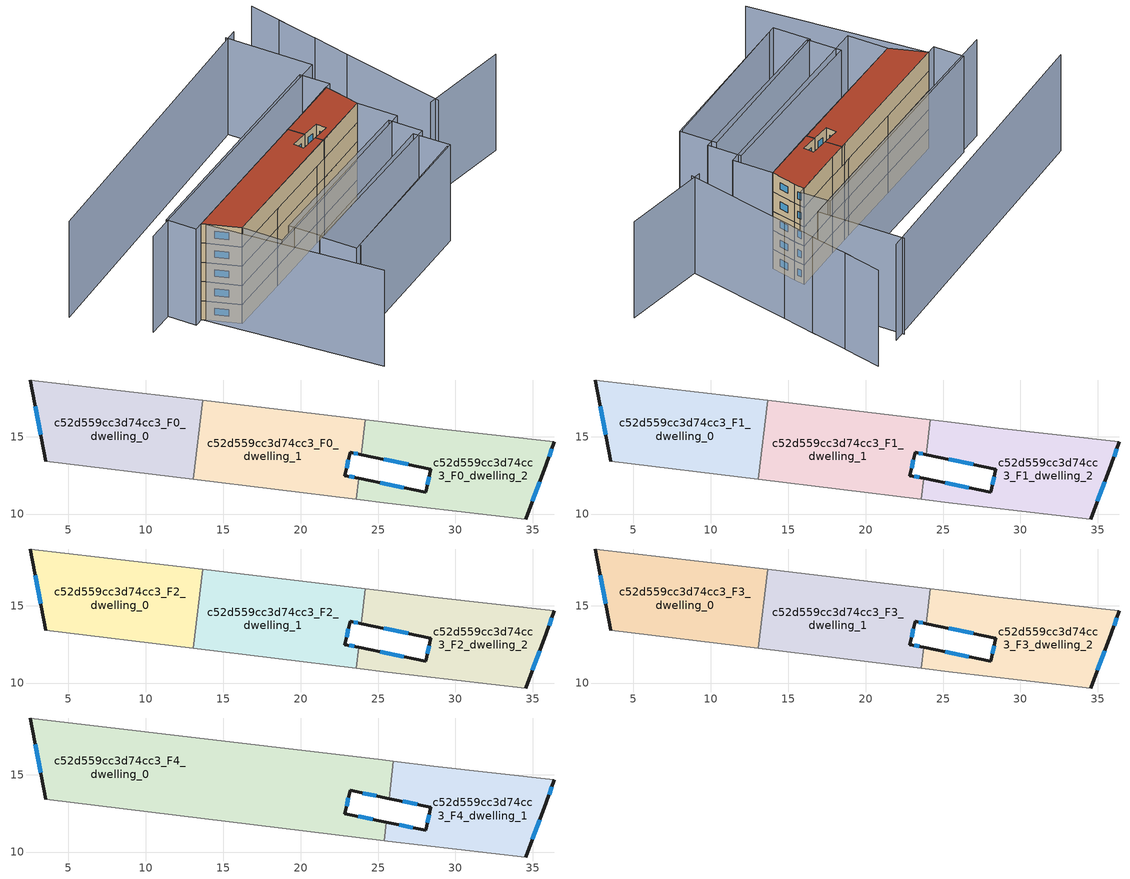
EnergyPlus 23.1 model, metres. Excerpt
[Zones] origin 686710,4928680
c52d559cc3d74cc3_F0_dwelling_0
 floor ground (EU_floor_Construction): 13.67,17.34 13.07,12.25 3.54,13.41 2.52,18.66 z0
 wall outside (EU_wall_Construction): 2.52,18.66 3.54,13.41 z0:3
 wall adiabatic (EU_wall_Construction): 3.54,13.41 13.07,12.25 / 13.67,17.34 2.52,18.66 z0:3
 wall to c52d559cc3d74cc3_F0_dwelling_1 (EU_wall_Construction): 13.07,12.25 13.67,17.34 z0:3
 window (EU_Window_Construction): 2.85,16.95 3.21,15.12 z0.98:2.02
c52d559cc3d74cc3_F0_dwelling_1
 floor ground (EU_floor_Construction): 24.19,16.09 23.92,13.83 23.21,13.98 22.85,12.49 23.74,12.31 23.59,10.96 13.07,12.25 13.67,17.34 z0
 wall outside (EU_wall_Construction): 23.74,12.31 22.85,12.49 23.21,13.98 23.92,13.83 z0:3
 wall adiabatic (EU_wall_Construction): 13.07,12.25 23.59,10.96 / 24.19,16.09 13.67,17.34 z0:3
 wall to c52d559cc3d74cc3_F0_dwelling_2 (EU_wall_Construction): 23.92,13.83 24.19,16.09 / 23.59,10.96 23.74,12.31 z0:3
 window (EU_Window_Construction): 23.44,13.93 23.69,13.88 / 22.97,12.98 23.09,13.5 / 23.45,12.37 23.14,12.43 z0.98:2.02
c52d559cc3d74cc3_F0_dwelling_2
 floor ground (EU_floor_Construction): 36.4,14.68 35.88,13.23 34.54,9.68 25.64,10.71 23.59,10.96 23.74,12.31 28.09,11.4 28.4,12.9 23.92,13.83 24.19,16.09 25.28,15.96 28.59,15.53 z0
 wall outside (EU_wall_Construction): 34.54,9.68 35.88,13.23 36.4,14.68 / 23.92,13.83 28.4,12.9 28.09,11.4 23.74,12.31 z0:3
 wall adiabatic (EU_wall_Construction): 23.59,10.96 25.64,10.71 34.54,9.68 / 36.4,14.68 28.59,15.53 25.28,15.96 24.19,16.09 z0:3
 window (EU_Window_Construction): 34.98,10.84 35.44,12.08 / 26.68,11.7 25.16,12.01 / 28.3,12.41 28.19,11.89 / 25.38,13.53 26.94,13.21 / 36.05,13.7 36.23,14.21 z0.98:2.02
c52d559cc3d74cc3_F1_dwelling_0
 floor to c52d559cc3d74cc3_F0_dwelling_0 (EU_floor_Construction): 13.67,17.34 13.07,12.25 3.54,13.41 2.52,18.66 z3
 wall outside (EU_wall_Construction): 2.52,18.66 3.54,13.41 z3:6
 wall adiabatic (EU_wall_Construction): 3.54,13.41 13.07,12.25 / 13.67,17.34 2.52,18.66 z3:6
 wall to c52d559cc3d74cc3_F1_dwelling_1 (EU_wall_Construction): 13.07,12.25 13.67,17.34 z3:6
 window (EU_Window_Construction): 2.85,16.95 3.21,15.12 z3.98:5.02
c52d559cc3d74cc3_F1_dwelling_1
 floor to c52d559cc3d74cc3_F0_dwelling_1 (EU_floor_Construction): 24.19,16.09 23.92,13.83 23.21,13.98 22.85,12.49 23.74,12.31 23.59,10.96 13.07,12.25 13.67,17.34 z3
 wall outside (EU_wall_Construction): 23.74,12.31 22.85,12.49 23.21,13.98 23.92,13.83 z3:6
 wall adiabatic (EU_wall_Construction): 13.07,12.25 23.59,10.96 / 24.19,16.09 13.67,17.34 z3:6
 wall to c52d559cc3d74cc3_F1_dwelling_2 (EU_wall_Construction): 23.92,13.83 24.19,16.09 / 23.59,10.96 23.74,12.31 z3:6
 window (EU_Window_Construction): 23.44,13.93 23.69,13.88 / 22.97,12.98 23.09,13.5 / 23.45,12.37 23.14,12.43 z3.98:5.02
c52d559cc3d74cc3_F1_dwelling_2
 floor to c52d559cc3d74cc3_F0_dwelling_2 (EU_floor_Construction): 36.4,14.68 35.88,13.23 34.54,9.68 25.64,10.71 23.59,10.96 23.74,12.31 28.09,11.4 28.4,12.9 23.92,13.83 24.19,16.09 25.28,15.96 28.59,15.53 z3
 wall outside (EU_wall_Construction): 34.54,9.68 35.88,13.23 36.4,14.68 / 23.92,13.83 28.4,12.9 28.09,11.4 23.74,12.31 z3:6
 wall adiabatic (EU_wall_Construction): 23.59,10.96 25.64,10.71 34.54,9.68 / 36.4,14.68 28.59,15.53 25.28,15.96 24.19,16.09 z3:6
 window (EU_Window_Construction): 34.98,10.84 35.44,12.08 / 26.68,11.7 25.16,12.01 / 28.3,12.41 28.19,11.89 / 25.38,13.53 26.94,13.21 / 36.05,13.7 36.23,14.21 z3.98:5.02
c52d559cc3d74cc3_F2_dwelling_0
 floor to c52d559cc3d74cc3_F1_dwelling_0 (EU_floor_Construction): 13.67,17.34 13.07,12.25 3.54,13.41 2.52,18.66 z6
 wall outside (EU_wall_Construction): 2.52,18.66 3.54,13.41 z6:9
 wall adiabatic (EU_wall_Construction): 3.54,13.41 13.07,12.25 / 13.67,17.34 2.52,18.66 z6:9
 wall to c52d559cc3d74cc3_F2_dwelling_1 (EU_wall_Construction): 13.07,12.25 13.67,17.34 z6:9
 window (EU_Window_Construction): 2.85,16.95 3.21,15.12 z6.98:8.02
c52d559cc3d74cc3_F2_dwelling_1
 floor to c52d559cc3d74cc3_F1_dwelling_1 (EU_floor_Construction): 24.19,16.09 23.92,13.83 23.21,13.98 22.85,12.49 23.74,12.31 23.59,10.96 13.07,12.25 13.67,17.34 z6
 wall outside (EU_wall_Construction): 23.74,12.31 22.85,12.49 23.21,13.98 23.92,13.83 z6:9
 wall adiabatic (EU_wall_Construction): 13.07,12.25 23.59,10.96 / 24.19,16.09 13.67,17.34 z6:9
 wall to c52d559cc3d74cc3_F2_dwelling_2 (EU_wall_Construction): 23.92,13.83 24.19,16.09 / 23.59,10.96 23.74,12.31 z6:9
 window (EU_Window_Construction): 23.44,13.93 23.69,13.88 / 22.97,12.98 23.09,13.5 / 23.45,12.37 23.14,12.43 z6.98:8.02
c52d559cc3d74cc3_F2_dwelling_2
 floor to c52d559cc3d74cc3_F1_dwelling_2 (EU_floor_Construction): 36.4,14.68 35.88,13.23 34.54,9.68 25.64,10.71 23.59,10.96 23.74,12.31 28.09,11.4 28.4,12.9 23.92,13.83 24.19,16.09 25.28,15.96 28.59,15.53 z6
 wall outside (EU_wall_Construction): 34.54,9.68 35.88,13.23 36.4,14.68 / 23.92,13.83 28.4,12.9 28.09,11.4 23.74,12.31 z6:9
 wall adiabatic (EU_wall_Construction): 23.59,10.96 25.64,10.71 34.54,9.68 / 36.4,14.68 28.59,15.53 25.28,15.96 24.19,16.09 z6:9
 window (EU_Window_Construction): 34.98,10.84 35.44,12.08 / 26.68,11.7 25.16,12.01 / 28.3,12.41 28.19,11.89 / 25.38,13.53 26.94,13.21 / 36.05,13.7 36.23,14.21 z6.98:8.02
c52d559cc3d74cc3_F3_dwelling_0
 floor to c52d559cc3d74cc3_F2_dwelling_0 (EU_floor_Construction): 13.67,17.34 13.07,12.25 3.54,13.41 2.52,18.66 z9
 wall outside (EU_wall_Construction): 2.52,18.66 3.54,13.41 z9:12
 wall adiabatic (EU_wall_Construction): 3.54,13.41 13.07,12.25 / 13.67,17.34 2.52,18.66 z9:12
 wall to c52d559cc3d74cc3_F3_dwelling_1 (EU_wall_Construction): 13.07,12.25 13.67,17.34 z9:12
 window (EU_Window_Construction): 2.85,16.95 3.21,15.12 z9.98:11.02
c52d559cc3d74cc3_F3_dwelling_1
 floor to c52d559cc3d74cc3_F2_dwelling_1 (EU_floor_Construction): 24.19,16.09 23.92,13.83 23.21,13.98 22.85,12.49 23.74,12.31 23.59,10.96 13.07,12.25 13.67,17.34 z9
 wall outside (EU_wall_Construction): 23.74,12.31 22.85,12.49 23.21,13.98 23.92,13.83 z9:12
 wall adiabatic (EU_wall_Construction): 13.07,12.25 23.59,10.96 / 24.19,16.09 13.67,17.34 z9:12
 wall to c52d559cc3d74cc3_F3_dwelling_2 (EU_wall_Construction): 23.92,13.83 24.19,16.09 / 23.59,10.96 23.74,12.31 z9:12
 window (EU_Window_Construction): 23.44,13.93 23.69,13.88 / 22.97,12.98 23.09,13.5 / 23.45,12.37 23.14,12.43 z9.98:11.02
c52d559cc3d74cc3_F3_dwelling_2
 floor to c52d559cc3d74cc3_F2_dwelling_2 (EU_floor_Construction): 36.4,14.68 35.88,13.23 34.54,9.68 25.64,10.71 23.59,10.96 23.74,12.31 28.09,11.4 28.4,12.9 23.92,13.83 24.19,16.09 25.28,15.96 28.59,15.53 z9
 wall outside (EU_wall_Construction): 34.54,9.68 35.88,13.23 36.4,14.68 / 23.92,13.83 28.4,12.9 28.09,11.4 23.74,12.31 z9:12
 wall adiabatic (EU_wall_Construction): 23.59,10.96 25.64,10.71 34.54,9.68 / 36.4,14.68 28.59,15.53 25.28,15.96 24.19,16.09 z9:12
 window (EU_Window_Construction): 34.98,10.84 35.44,12.08 / 26.68,11.7 25.16,12.01 / 28.3,12.41 28.19,11.89 / 25.38,13.53 26.94,13.21 / 36.05,13.7 36.23,14.21 z9.98:11.02
c52d559cc3d74cc3_F4_dwelling_0
 floor to c52d559cc3d74cc3_F3_dwelling_0 (EU_floor_Construction): 13.67,17.34 13.08,12.25 3.54,13.41 2.52,18.66 z12
 floor to c52d559cc3d74cc3_F3_dwelling_1 (EU_floor_Construction): 24.19,16.09 23.92,13.83 23.21,13.98 22.85,12.49 23.74,12.31 23.59,10.96 13.08,12.25 13.67,17.34 z12
 floor to c52d559cc3d74cc3_F3_dwelling_2 (EU_floor_Construction): 25.53,11.93 25.4,10.74 23.59,10.96 23.74,12.31 z12; 26,15.87 25.71,13.46 23.92,13.83 24.19,16.09 25.28,15.96 z12
 wall outside (EU_wall_Construction): 25.54,11.93 22.85,12.49 23.21,13.98 25.71,13.46 / 2.52,18.66 3.54,13.41 z12:15
 wall adiabatic (EU_wall_Construction): 3.54,13.41 25.4,10.74 / 26,15.87 25.28,15.96 2.52,18.66 z12:15
 wall to c52d559cc3d74cc3_F4_dwelling_1 (EU_wall_Construction): 25.4,10.74 25.54,11.93 / 25.71,13.46 26,15.87 z12:15
 window (EU_Window_Construction): 22.97,12.98 23.09,13.5 / 24.66,12.11 23.72,12.31 / 2.85,16.95 3.21,15.12 / 24.02,13.81 24.9,13.63 z12.98:14.02
 roof outside (EU_roof_Construction): 25.4,10.74 25.54,11.93 22.85,12.49 23.21,13.98 25.71,13.46 26,15.87 25.28,15.96 2.52,18.66 3.54,13.41 z15
c52d559cc3d74cc3_F4_dwelling_1
 floor to c52d559cc3d74cc3_F3_dwelling_2 (EU_floor_Construction): 36.4,14.68 35.88,13.23 34.54,9.68 25.64,10.71 25.4,10.74 25.53,11.93 28.09,11.4 28.4,12.9 25.71,13.46 26,15.87 28.59,15.53 z12
 wall outside (EU_wall_Construction): 34.54,9.68 35.88,13.23 36.4,14.68 / 25.71,13.46 28.4,12.9 28.09,11.4 25.54,11.93 z12:15
 wall adiabatic (EU_wall_Construction): 25.4,10.74 25.64,10.71 34.54,9.68 / 36.4,14.68 28.59,15.53 26,15.87 z12:15
 window (EU_Window_Construction): 34.98,10.84 35.44,12.08 / 27.26,11.57 26.37,11.76 / 28.3,12.41 28.19,11.89 / 26.59,13.28 27.53,13.08 / 36.05,13.7 36.23,14.21 z12.98:14.02
 roof outside (EU_roof_Construction): 34.54,9.68 35.88,13.23 36.4,14.68 28.59,15.53 26,15.87 25.71,13.46 28.4,12.9 28.09,11.4 25.54,11.93 25.4,10.74 25.64,10.71 z15
shading: 5.75,-1.95 29.86,-4.48 / 2.57,18.53 1.4,-6.84 / 38.19,1.03 51.03,-2.94 / 38.88,0.28 44.3,15.01 / 44.19,14.85 46.12,19.98 / 45.98,19.58 48.13,25.6 / 47.86,24.71 49.77,30.01 / 42,30.55 40.48,18.14 / 40.48,18.14 -2.27,23.36 / 43.62,30.07 -3.03,34.59 / 30.3,-4.7 4.65,-1.82 / 4.65,-1.82 5.24,3.49 / 5.24,3.49 30.9,0.61 / 30.9,0.61 30.3,-4.7 / 31.85,-0.29 5.52,3.17 / 5.52,3.17 6.16,8.05 / 6.16,8.05 32.49,4.59 / 32.49,4.59 31.85,-0.29 / 3.54,13.41 34.54,9.68 / 34.54,9.68 33.85,3.95 / 33.85,3.95 2.85,7.68 / 2.85,7.68 3.54,13.41 / 37.28,14.49 1.18,18.82 / 1.18,18.82 1.69,23.1 / 1.69,23.1 37.8,18.77 / 37.8,18.77 37.28,14.49 z0:15
[Building]
EU S2 Campaign: North Axis=0; Terrain=City; Solar Distribution=FullExterior
[Site:Location]
Bologna: Latitude=44.5; Longitude=11.25; Time Zone=1; Elevation=37
[SizingPeriod:WeatherFileDays]
AnnualSizingPeriod: Begin Month=1; Begin Day of Month=1; End Month=12; End Day of Month=31; Day of Week for Start Day=Monday; Use Weather File Daylight Saving Period=No; Use Weather File Rain and Snow Indicators=No
[MATERIAL]
EU_InternalMass_Material: Roughness=MediumRough; Thickness=0.1; Conductivity=1; Density=1800; Specific Heat=900; Thermal Absorptance=0.9; Solar Absorptance=0.7; Visible Absorptance=0.7
[MATERIAL:NOMASS] Roughness=MediumRough; Thermal Absorptance=0.9; Solar Absorptance=0.7; Visible Absorptance=0.7
Name | Thermal Resistance
EU_wall_NoMass | 0.905828
EU_roof_NoMass | 0.37593
EU_floor_NoMass | 0.67114
[WINDOWMATERIAL:SIMPLEGLAZINGSYSTEM]
EU_Window_SimpleGlazing: UFactor=4.52486; Solar Heat Gain Coefficient=0.85; Visible Transmittance=0.85
[CONSTRUCTION]
EU_wall_Construction: EU_wall_NoMass
EU_roof_Construction: EU_roof_NoMass
EU_floor_Construction: EU_floor_NoMass
EU_Window_Construction: EU_Window_SimpleGlazing
EU_InternalMass_Construction: EU_InternalMass_Material
[ZONE] Type=1; Multiplier=1; Ceiling Height=autocalculate; Floor Area=autocalculate; Part of Total Floor Area=Yes
Name | Volume
c52d559cc3d74cc3_F0_dwelling_0; c52d559cc3d74cc3_F1_dwelling_0; c52d559cc3d74cc3_F2_dwelling_0; c52d559cc3d74cc3_F3_dwelling_0; c52d559cc3d74cc3_F0_dwelling_2 | 159.679
c52d559cc3d74cc3_F4_dwelling_0 | 339.19
c52d559cc3d74cc3_F0_dwelling_1 | 159.684
c52d559cc3d74cc3_F1_dwelling_1; c52d559cc3d74cc3_F2_dwelling_1; c52d559cc3d74cc3_F3_dwelling_1 | 159.685
c52d559cc3d74cc3_F4_dwelling_1 | 139.836
c52d559cc3d74cc3_F1_dwelling_2; c52d559cc3d74cc3_F2_dwelling_2; c52d559cc3d74cc3_F3_dwelling_2 | 159.678
[INTERNALMASS] Construction=EU_InternalMass_Construction
Name | Zone or ZoneList | Surface Area
c52d559cc3d74cc3_F0_dwelling_0_EU_InternalMass | c52d559cc3d74cc3_F0_dwelling_0 | 53.2263
c52d559cc3d74cc3_F0_dwelling_1_EU_InternalMass | c52d559cc3d74cc3_F0_dwelling_1 | 53.2283
c52d559cc3d74cc3_F0_dwelling_2_EU_InternalMass | c52d559cc3d74cc3_F0_dwelling_2 | 53.2259
c52d559cc3d74cc3_F1_dwelling_0_EU_InternalMass | c52d559cc3d74cc3_F1_dwelling_0 | 53.2263
c52d559cc3d74cc3_F1_dwelling_1_EU_InternalMass | c52d559cc3d74cc3_F1_dwelling_1 | 53.2283
c52d559cc3d74cc3_F1_dwelling_2_EU_InternalMass | c52d559cc3d74cc3_F1_dwelling_2 | 53.2259
c52d559cc3d74cc3_F2_dwelling_0_EU_InternalMass | c52d559cc3d74cc3_F2_dwelling_0 | 53.2263
c52d559cc3d74cc3_F2_dwelling_1_EU_InternalMass | c52d559cc3d74cc3_F2_dwelling_1 | 53.2283
c52d559cc3d74cc3_F2_dwelling_2_EU_InternalMass | c52d559cc3d74cc3_F2_dwelling_2 | 53.2259
c52d559cc3d74cc3_F3_dwelling_0_EU_InternalMass | c52d559cc3d74cc3_F3_dwelling_0 | 53.2263
c52d559cc3d74cc3_F3_dwelling_1_EU_InternalMass | c52d559cc3d74cc3_F3_dwelling_1 | 53.2283
c52d559cc3d74cc3_F3_dwelling_2_EU_InternalMass | c52d559cc3d74cc3_F3_dwelling_2 | 53.2259
c52d559cc3d74cc3_F4_dwelling_0_EU_InternalMass | c52d559cc3d74cc3_F4_dwelling_0 | 113.063
c52d559cc3d74cc3_F4_dwelling_1_EU_InternalMass | c52d559cc3d74cc3_F4_dwelling_1 | 46.6126
[OTHEREQUIPMENT] Fuel Type=Electricity; Design Level Calculation Method=Watts/Area; Power per Zone Floor Area=1; Fraction Latent=0; Fraction Radiant=0; Fraction Lost=0; Carbon Dioxide Generation Rate=0; EndUse Subcategory=EU_Step8_InternalGains
Name | Zone or ZoneList or Space or SpaceList | Schedule
EU_Step8_InternalGain_c52d559cc3d74cc3_F0_dwelling_0_f000 | c52d559cc3d74cc3_F0_dwelling_0 | EU_Step8_GainSchedule_c52d559cc3d74cc3_F0_dwelling_0_f000
EU_Step8_InternalGain_c52d559cc3d74cc3_F0_dwelling_1_f000 | c52d559cc3d74cc3_F0_dwelling_1 | EU_Step8_GainSchedule_c52d559cc3d74cc3_F0_dwelling_1_f000
EU_Step8_InternalGain_c52d559cc3d74cc3_F0_dwelling_2_f000 | c52d559cc3d74cc3_F0_dwelling_2 | EU_Step8_GainSchedule_c52d559cc3d74cc3_F0_dwelling_2_f000
EU_Step8_InternalGain_c52d559cc3d74cc3_F1_dwelling_0_f000 | c52d559cc3d74cc3_F1_dwelling_0 | EU_Step8_GainSchedule_c52d559cc3d74cc3_F1_dwelling_0_f000
EU_Step8_InternalGain_c52d559cc3d74cc3_F1_dwelling_1_f000 | c52d559cc3d74cc3_F1_dwelling_1 | EU_Step8_GainSchedule_c52d559cc3d74cc3_F1_dwelling_1_f000
EU_Step8_InternalGain_c52d559cc3d74cc3_F1_dwelling_2_f000 | c52d559cc3d74cc3_F1_dwelling_2 | EU_Step8_GainSchedule_c52d559cc3d74cc3_F1_dwelling_2_f000
EU_Step8_InternalGain_c52d559cc3d74cc3_F2_dwelling_0_f000 | c52d559cc3d74cc3_F2_dwelling_0 | EU_Step8_GainSchedule_c52d559cc3d74cc3_F2_dwelling_0_f000
EU_Step8_InternalGain_c52d559cc3d74cc3_F2_dwelling_1_f000 | c52d559cc3d74cc3_F2_dwelling_1 | EU_Step8_GainSchedule_c52d559cc3d74cc3_F2_dwelling_1_f000
EU_Step8_InternalGain_c52d559cc3d74cc3_F2_dwelling_2_f000 | c52d559cc3d74cc3_F2_dwelling_2 | EU_Step8_GainSchedule_c52d559cc3d74cc3_F2_dwelling_2_f000
EU_Step8_InternalGain_c52d559cc3d74cc3_F3_dwelling_0_f000 | c52d559cc3d74cc3_F3_dwelling_0 | EU_Step8_GainSchedule_c52d559cc3d74cc3_F3_dwelling_0_f000
EU_Step8_InternalGain_c52d559cc3d74cc3_F3_dwelling_1_f000 | c52d559cc3d74cc3_F3_dwelling_1 | EU_Step8_GainSchedule_c52d559cc3d74cc3_F3_dwelling_1_f000
EU_Step8_InternalGain_c52d559cc3d74cc3_F3_dwelling_2_f000 | c52d559cc3d74cc3_F3_dwelling_2 | EU_Step8_GainSchedule_c52d559cc3d74cc3_F3_dwelling_2_f000
EU_Step8_InternalGain_c52d559cc3d74cc3_F4_dwelling_0_f000 | c52d559cc3d74cc3_F4_dwelling_0 | EU_Step8_GainSchedule_c52d559cc3d74cc3_F4_dwelling_0_f000
EU_Step8_InternalGain_c52d559cc3d74cc3_F4_dwelling_1_f000 | c52d559cc3d74cc3_F4_dwelling_1 | EU_Step8_GainSchedule_c52d559cc3d74cc3_F4_dwelling_1_f000
[ZONEVENTILATION:DESIGNFLOWRATE] Schedule=EU_AlwaysOn; Design Flow Rate Calculation Method=AirChanges/Hour; Air Changes per Hour=0.73129; Ventilation Type=Natural; Fan Pressure Rise=0; Fan Total Efficiency=1; Constant Term Coefficient=1; Temperature Term Coefficient=0; Velocity Term Coefficient=0; Velocity Squared Term Coefficient=0; Minimum Indoor Temperature=-100; Maximum Indoor Temperature=100; Delta Temperature=-100; Minimum Outdoor Temperature=-100; Maximum Outdoor Temperature=100; Maximum Wind Speed=40
Name | Zone or ZoneList or Space or SpaceList
EU_ConstantAir_c52d559cc3d74cc3_F0_dwelling_0 | c52d559cc3d74cc3_F0_dwelling_0
EU_ConstantAir_c52d559cc3d74cc3_F0_dwelling_1 | c52d559cc3d74cc3_F0_dwelling_1
EU_ConstantAir_c52d559cc3d74cc3_F0_dwelling_2 | c52d559cc3d74cc3_F0_dwelling_2
EU_ConstantAir_c52d559cc3d74cc3_F1_dwelling_0 | c52d559cc3d74cc3_F1_dwelling_0
EU_ConstantAir_c52d559cc3d74cc3_F1_dwelling_1 | c52d559cc3d74cc3_F1_dwelling_1
EU_ConstantAir_c52d559cc3d74cc3_F1_dwelling_2 | c52d559cc3d74cc3_F1_dwelling_2
EU_ConstantAir_c52d559cc3d74cc3_F2_dwelling_0 | c52d559cc3d74cc3_F2_dwelling_0
EU_ConstantAir_c52d559cc3d74cc3_F2_dwelling_1 | c52d559cc3d74cc3_F2_dwelling_1
EU_ConstantAir_c52d559cc3d74cc3_F2_dwelling_2 | c52d559cc3d74cc3_F2_dwelling_2
EU_ConstantAir_c52d559cc3d74cc3_F3_dwelling_0 | c52d559cc3d74cc3_F3_dwelling_0
EU_ConstantAir_c52d559cc3d74cc3_F3_dwelling_1 | c52d559cc3d74cc3_F3_dwelling_1
EU_ConstantAir_c52d559cc3d74cc3_F3_dwelling_2 | c52d559cc3d74cc3_F3_dwelling_2
EU_ConstantAir_c52d559cc3d74cc3_F4_dwelling_0 | c52d559cc3d74cc3_F4_dwelling_0
EU_ConstantAir_c52d559cc3d74cc3_F4_dwelling_1 | c52d559cc3d74cc3_F4_dwelling_1
[HVACTEMPLATE:THERMOSTAT] Constant Heating Setpoint=20; Constant Cooling Setpoint=50
EU_HeatOnly_c52d559cc3d74cc3_F0_dwelling_0; EU_HeatOnly_c52d559cc3d74cc3_F0_dwelling_1; EU_HeatOnly_c52d559cc3d74cc3_F0_dwelling_2; EU_HeatOnly_c52d559cc3d74cc3_F1_dwelling_0; EU_HeatOnly_c52d559cc3d74cc3_F1_dwelling_1; EU_HeatOnly_c52d559cc3d74cc3_F1_dwelling_2; EU_HeatOnly_c52d559cc3d74cc3_F2_dwelling_0; EU_HeatOnly_c52d559cc3d74cc3_F2_dwelling_1; EU_HeatOnly_c52d559cc3d74cc3_F2_dwelling_2; EU_HeatOnly_c52d559cc3d74cc3_F3_dwelling_0; EU_HeatOnly_c52d559cc3d74cc3_F3_dwelling_1; EU_HeatOnly_c52d559cc3d74cc3_F3_dwelling_2; EU_HeatOnly_c52d559cc3d74cc3_F4_dwelling_0; EU_HeatOnly_c52d559cc3d74cc3_F4_dwelling_1
[HVACTEMPLATE:ZONE:IDEALLOADSAIRSYSTEM] System Availability Schedule=EU_AlwaysOn; Maximum Heating Supply Air Temperature=50; Minimum Cooling Supply Air Temperature=13; Maximum Heating Supply Air Humidity Ratio=0.0156; Minimum Cooling Supply Air Humidity Ratio=0.0077; Heating Limit=NoLimit; Cooling Limit=NoLimit; Heating Availability Schedule=EU_AlwaysOn; Cooling Availability Schedule=EU_CoolingOff; Dehumidification Control Type=ConstantSensibleHeatRatio; Cooling Sensible Heat Ratio=0.7; Dehumidification Setpoint=60; Humidification Control Type=None; Humidification Setpoint=30; Outdoor Air Method=None; Outdoor Air Flow Rate per Person=0.00944; Outdoor Air Flow Rate per Zone Floor Area=0; Outdoor Air Flow Rate per Zone=0; Demand Controlled Ventilation Type=None; Outdoor Air Economizer Type=NoEconomizer; Heat Recovery Type=None; Sensible Heat Recovery Effectiveness=0.7; Latent Heat Recovery Effectiveness=0.65
Name | Template Thermostat
c52d559cc3d74cc3_F0_dwelling_0 | EU_HeatOnly_c52d559cc3d74cc3_F0_dwelling_0
c52d559cc3d74cc3_F0_dwelling_1 | EU_HeatOnly_c52d559cc3d74cc3_F0_dwelling_1
c52d559cc3d74cc3_F0_dwelling_2 | EU_HeatOnly_c52d559cc3d74cc3_F0_dwelling_2
c52d559cc3d74cc3_F1_dwelling_0 | EU_HeatOnly_c52d559cc3d74cc3_F1_dwelling_0
c52d559cc3d74cc3_F1_dwelling_1 | EU_HeatOnly_c52d559cc3d74cc3_F1_dwelling_1
c52d559cc3d74cc3_F1_dwelling_2 | EU_HeatOnly_c52d559cc3d74cc3_F1_dwelling_2
c52d559cc3d74cc3_F2_dwelling_0 | EU_HeatOnly_c52d559cc3d74cc3_F2_dwelling_0
c52d559cc3d74cc3_F2_dwelling_1 | EU_HeatOnly_c52d559cc3d74cc3_F2_dwelling_1
c52d559cc3d74cc3_F2_dwelling_2 | EU_HeatOnly_c52d559cc3d74cc3_F2_dwelling_2
c52d559cc3d74cc3_F3_dwelling_0 | EU_HeatOnly_c52d559cc3d74cc3_F3_dwelling_0
c52d559cc3d74cc3_F3_dwelling_1 | EU_HeatOnly_c52d559cc3d74cc3_F3_dwelling_1
c52d559cc3d74cc3_F3_dwelling_2 | EU_HeatOnly_c52d559cc3d74cc3_F3_dwelling_2
c52d559cc3d74cc3_F4_dwelling_0 | EU_HeatOnly_c52d559cc3d74cc3_F4_dwelling_0
c52d559cc3d74cc3_F4_dwelling_1 | EU_HeatOnly_c52d559cc3d74cc3_F4_dwelling_1
[SIZING:ZONE] Zone Cooling Design Supply Air Temperature Input Method=SupplyAirTemperature; Zone Cooling Design Supply Air Temperature=13; Zone Heating Design Supply Air Temperature Input Method=SupplyAirTemperature; Zone Heating Design Supply Air Temperature=50; Zone Cooling Design Supply Air Humidity Ratio=0.008; Zone Heating Design Supply Air Humidity Ratio=0.008; Cooling Design Air Flow Method=DesignDay; Cooling Design Air Flow Rate=0; Cooling Minimum Air Flow per Zone Floor Area=0.000762; Cooling Minimum Air Flow=0; Cooling Minimum Air Flow Fraction=0.2; Heating Design Air Flow Method=DesignDay; Heating Design Air Flow Rate=0; Heating Maximum Air Flow per Zone Floor Area=0.002032; Heating Maximum Air Flow=0.141576; Heating Maximum Air Flow Fraction=0.3; Account for Dedicated Outdoor Air System=No; Dedicated Outdoor Air System Control Strategy=NeutralSupplyAir; Dedicated Outdoor Air Low Setpoint Temperature for Design=autosize; Dedicated Outdoor Air High Setpoint Temperature for Design=autosize; Zone Load Sizing Method=Sensible Load Only No Latent Load; Zone Latent Cooling Design Supply Air Humidity Ratio Input Method=HumidityRatioDifference; Zone Cooling Design Supply Air Humidity Ratio Difference=0.005; Zone Latent Heating Design Supply Air Humidity Ratio Input Method=HumidityRatioDifference; Zone Humidification Design Supply Air Humidity Ratio Difference=0.005
c52d559cc3d74cc3_F0_dwelling_0; c52d559cc3d74cc3_F0_dwelling_1; c52d559cc3d74cc3_F0_dwelling_2; c52d559cc3d74cc3_F1_dwelling_0; c52d559cc3d74cc3_F1_dwelling_1; c52d559cc3d74cc3_F1_dwelling_2; c52d559cc3d74cc3_F2_dwelling_0; c52d559cc3d74cc3_F2_dwelling_1; c52d559cc3d74cc3_F2_dwelling_2; c52d559cc3d74cc3_F3_dwelling_0; c52d559cc3d74cc3_F3_dwelling_1; c52d559cc3d74cc3_F3_dwelling_2; c52d559cc3d74cc3_F4_dwelling_0; c52d559cc3d74cc3_F4_dwelling_1
[SCHEDULE:CONSTANT]
Name | Hourly Value
EU_AlwaysOn | 1
EU_CoolingOff | 0
[SCHEDULE:FILE] Column Number=1; Rows to Skip at Top=0; Number of Hours of Data=8760; Column Separator=Comma; Interpolate to Timestep=No; Minutes per Item=60; Adjust Schedule for Daylight Savings=Yes
Name | File
EU_Step8_GainSchedule_c52d559cc3d74cc3_F0_dwelling_0_f000 | ../../schedules/c52d559cc3d74cc3/c52d559cc3d74cc3_F0_dwelling_0_f000_gain.csv
EU_Step8_GainSchedule_c52d559cc3d74cc3_F0_dwelling_1_f000 | ../../schedules/c52d559cc3d74cc3/c52d559cc3d74cc3_F0_dwelling_1_f000_gain.csv
EU_Step8_GainSchedule_c52d559cc3d74cc3_F0_dwelling_2_f000 | ../../schedules/c52d559cc3d74cc3/c52d559cc3d74cc3_F0_dwelling_2_f000_gain.csv
EU_Step8_GainSchedule_c52d559cc3d74cc3_F1_dwelling_0_f000 | ../../schedules/c52d559cc3d74cc3/c52d559cc3d74cc3_F1_dwelling_0_f000_gain.csv
EU_Step8_GainSchedule_c52d559cc3d74cc3_F1_dwelling_1_f000 | ../../schedules/c52d559cc3d74cc3/c52d559cc3d74cc3_F1_dwelling_1_f000_gain.csv
EU_Step8_GainSchedule_c52d559cc3d74cc3_F1_dwelling_2_f000 | ../../schedules/c52d559cc3d74cc3/c52d559cc3d74cc3_F1_dwelling_2_f000_gain.csv
EU_Step8_GainSchedule_c52d559cc3d74cc3_F2_dwelling_0_f000 | ../../schedules/c52d559cc3d74cc3/c52d559cc3d74cc3_F2_dwelling_0_f000_gain.csv
EU_Step8_GainSchedule_c52d559cc3d74cc3_F2_dwelling_1_f000 | ../../schedules/c52d559cc3d74cc3/c52d559cc3d74cc3_F2_dwelling_1_f000_gain.csv
EU_Step8_GainSchedule_c52d559cc3d74cc3_F2_dwelling_2_f000 | ../../schedules/c52d559cc3d74cc3/c52d559cc3d74cc3_F2_dwelling_2_f000_gain.csv
EU_Step8_GainSchedule_c52d559cc3d74cc3_F3_dwelling_0_f000 | ../../schedules/c52d559cc3d74cc3/c52d559cc3d74cc3_F3_dwelling_0_f000_gain.csv
EU_Step8_GainSchedule_c52d559cc3d74cc3_F3_dwelling_1_f000 | ../../schedules/c52d559cc3d74cc3/c52d559cc3d74cc3_F3_dwelling_1_f000_gain.csv
EU_Step8_GainSchedule_c52d559cc3d74cc3_F3_dwelling_2_f000 | ../../schedules/c52d559cc3d74cc3/c52d559cc3d74cc3_F3_dwelling_2_f000_gain.csv
EU_Step8_GainSchedule_c52d559cc3d74cc3_F4_dwelling_0_f000 | ../../schedules/c52d559cc3d74cc3/c52d559cc3d74cc3_F4_dwelling_0_f000_gain.csv
EU_Step8_GainSchedule_c52d559cc3d74cc3_F4_dwelling_1_f000 | ../../schedules/c52d559cc3d74cc3/c52d559cc3d74cc3_F4_dwelling_1_f000_gain.csv
